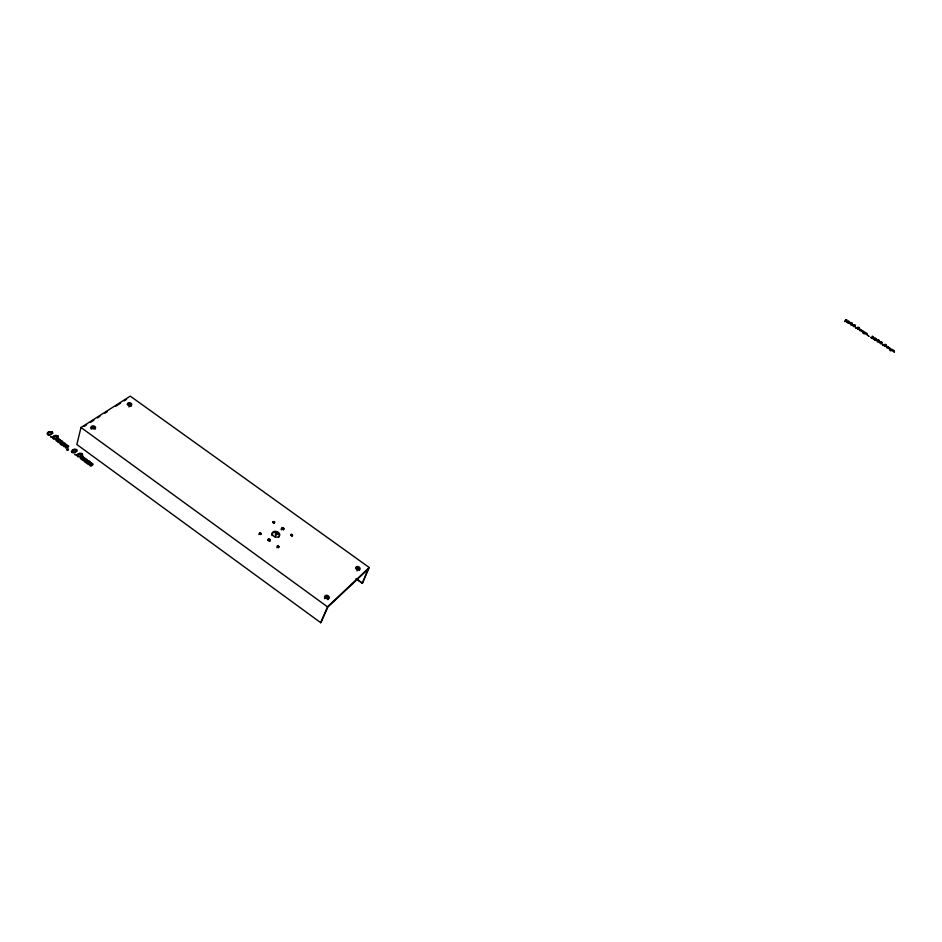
<?xml version="1.0" encoding="UTF-8"?>
<svg xmlns="http://www.w3.org/2000/svg" width="942" height="942" viewBox="0 0 942 942"><rect width="100%" height="100%" fill="white"/><g stroke="black" fill="none" stroke-linecap="round" stroke-linejoin="round"><path stroke-width="1.41" d="M278.644 547.808L277.478 546.749L276.889 547.726M128.972 407.015L129.596 404.142M80.988 427.503L76.844 444.518L320.775 622.721L327.934 606.978L367.981 569.286L362.387 583.204L369.229 567.52L130.255 396.135L80.988 427.503L327.475 606.813L320.775 622.721M275.088 536.999L275.971 534.22M356.936 570.899L357.936 568.191M887.682 346.597C886.811 350.047 885.504 345.384 887.682 346.55M292.091 536.469L291.938 535.586L290.607 535.374M890.39 350.024L890.06 348.057L887.564 346.774M863.378 332.832L863.661 331.513L860.705 329.7M863.484 332.903C866.546 329.712 864.485 336.683 862.519 332.173C863.779 329.417 860.976 333.244 860.67 329.794M327.475 606.813L369.229 567.52M85.333 462.228L87.359 459.99L83.391 457.211C83.85 455.375 81.377 457.388 80.258 458.259L81.353 459.307L83.19 457.376L84.403 457.706L82.378 459.72C81.236 460.061 84.415 461.403 85.157 458.836L86.617 459.708L83.803 460.968L87.123 463.535L88.948 461.592L90.161 461.921L88.148 463.947C87.017 464.288 90.185 465.631 90.927 463.052L92.387 463.923L90.102 465.419C89.325 466.219 92.151 466.643 93.128 464.206L89.149 461.427C89.643 459.531 86.958 461.639 86.028 462.487L85.557 462.263M60.889 444.318L61.583 444.589C62.655 443.706 65.175 441.716 64.727 443.552L68.684 446.32C67.73 448.71 64.857 448.227 65.622 447.497L67.942 446.037L66.493 445.166C65.728 447.697 62.537 446.378 63.691 446.037L65.916 444.636L64.527 443.729C63.526 447.509 58.993 443.317 59.899 443.305L62.219 441.857L60.771 440.986C59.994 443.505 56.803 442.175 57.957 441.845L60.017 439.867L58.816 439.537L57.026 441.374L55.849 440.397C56.885 439.514 59.511 437.547 59.016 439.372L62.631 441.292L62.961 442.128L60.983 444.271M84.191 426.361L86.617 424.818M90.255 422.511L93.882 420.191M97.521 417.883L99.934 416.329M104.786 413.244L107.211 411.701M115.689 406.296L120.529 403.211M124.167 400.903L126.581 399.361M272.768 522.598L274.428 523.246M887.529 346.868C887.788 349.765 889.66 347.056 889.425 349.282C891.697 353.945 893.146 346.656 890.414 349.988M891.886 349.647C892.945 351.908 892.274 350.836 894.358 351.413C893.569 354.392 895.983 350.047 891.933 349.541M356.441 578.918L362.387 583.204M356.029 578.741L361.987 583.027M260.722 534.585L259.474 533.749L258.838 534.561M271.979 535.633A3.898 2.802 17.9 0 1 276.312 532.536A3.898 2.802 17.9 0 1 278.467 537.541M328.216 599.395A2.237 1.66 20.7 0 1 327.792 599.63M324.766 598.7A2.237 1.66 20.7 0 1 324.519 598.264M324.437 597.358A2.237 1.66 20.7 0 1 326.98 596.404A2.237 1.66 20.7 0 1 328.699 598.676M355.699 568.026A2.167 1.578 21.8 0 1 358.572 567.967A2.167 1.578 21.8 0 1 359.314 570.322M281.34 529.84A1.213 0.86 18.2 0 1 282.223 528.662A1.213 0.86 18.2 0 1 283.507 529.969M267.905 540.202A1.225 0.883 17.6 0 1 269.93 541.167M131.374 405.825A2.167 1.425 12.7 0 1 130.82 406.402M127.252 404.554A2.167 1.425 12.7 0 1 129.596 403.8A2.167 1.425 12.7 0 1 131.456 405.46M91.28 429.128A2.237 1.495 11.1 0 1 92.657 426.95A2.237 1.495 11.1 0 1 95.283 428.999M47.889 433.461L47.889 434.627L49.161 434.815L52.116 433.061L52.199 431.883L50.432 431.872L47.889 433.461M867.476 335.152C866.734 334.716 867.464 333.798 864.98 333.857C865.215 332.02 867.346 332.703 867.476 335.152M82.013 453.703L80.788 455.834L77.774 456.517L78.845 454.444L82.013 453.703M76.479 449.652L75.242 451.771L72.228 452.454L73.299 450.394L76.479 449.652M57.686 435.91L56.426 437.995L53.4 438.666L54.495 436.629L57.686 435.91M272.933 521.88C272.933 523.799 276.206 522.327 274.028 521.479C271.06 523.21 277.337 521.75 272.921 521.915M883.796 344.56L884.42 346.256L886.34 346.161L885.704 344.478L883.796 344.56M879.592 341.887L880.217 343.583L882.136 343.489L881.512 341.805L879.592 341.887M261.087 533.561C258.991 535.833 258.991 530.805 261.087 533.561M876.802 340.109L877.414 341.793L879.333 341.71L878.721 340.027L876.802 340.109M856.961 327.498L857.55 329.17L859.493 329.088L858.892 327.427L856.961 327.498M852.793 324.849L853.381 326.509L855.312 326.438L854.735 324.778L852.793 324.849M850.014 323.082L850.591 324.743L852.534 324.672L851.957 323.024L850.014 323.082M860.152 330.489C858.138 331.761 861.353 327.074 860.152 330.489M279.067 546.607C278.514 548.444 275.829 545.677 278.114 545.736C280.398 548.715 275.029 544.5 279.056 546.701M292.609 535.115C292.044 536.905 289.418 534.185 291.667 534.255C293.928 537.187 288.617 533.031 292.597 535.197M846.046 319.632C841.383 323.824 849.884 320.092 846.046 319.632M68.095 449.652L66.647 449.887L68.531 449.817L68.095 448.816L68.095 449.652M884.314 344.937L885.209 346.35L886.033 345.29L885.645 344.537L884.314 344.937M880.111 342.264L880.994 343.677L881.842 342.617L881.453 341.864L880.111 342.264M877.32 340.486L878.203 341.887L879.039 340.839L878.651 340.086L877.32 340.486M857.479 327.863L858.339 329.264L859.21 328.228L858.833 327.486L857.479 327.863M853.311 325.214L854.17 326.603L855.042 325.579L854.665 324.837L853.311 325.214M850.532 323.447L851.38 324.837L852.263 323.812L851.886 323.082L850.532 323.447M358.867 568.415C356.453 570.31 357.23 565.506 358.867 568.415M327.946 597.24C325.426 599.265 326.285 594.214 327.946 597.24M76.102 454.668L74.983 454.597L76.102 454.668M51.739 436.829L50.609 436.747L51.739 436.829M283.683 528.78C281.163 530.617 282.105 525.919 283.683 528.78M276.913 534.455C274.369 536.316 275.335 531.559 276.913 534.455M268.34 539.401C268.199 542.392 271.838 538.789 268.34 539.401M261.087 533.69C258.508 535.562 259.509 530.793 261.087 533.69M873.517 339.238L876.237 340.498L874.188 339.426L876.625 339.379L875.153 337.919C873.799 337.707 878.45 340.274 873.517 339.238M870.714 337.46L873.434 338.72L871.397 337.648L873.835 337.601L872.363 336.153C871.009 335.929 875.66 338.508 870.714 337.46M846.728 322.199L849.437 323.459L847.4 322.388L849.861 322.364L848.412 320.928C847.058 320.704 851.674 323.271 846.728 322.199M128.889 403.623C128.583 406.285 132.339 403.176 128.889 403.623M94.341 427.656C91.574 429.34 92.905 424.901 94.341 427.656M78.21 453.867L76.973 455.363L77.55 456.611L80.117 456.952L82.708 455.057L82.213 453.597L80.011 453.149L78.21 453.867M72.675 449.817L71.427 451.3L72.004 452.549L74.571 452.89L77.162 451.006L76.679 449.546L74.477 449.098L72.675 449.817M53.871 436.052L52.599 437.512L53.164 438.748L55.731 439.102L58.357 437.253L57.886 435.805L55.684 435.357L53.871 436.052M48.372 432.037L47.1 433.485L47.653 434.709L50.22 435.074L52.858 433.226L52.399 431.789L48.372 432.037M868.854 336.376L868.406 335.858L868.854 336.376M883.031 345.172L882.407 344.772L883.031 345.172M856.184 328.087L855.56 327.698L856.184 328.087M268.235 540.449A1.225 0.883 17.6 0 0 270.26 540.378A1.225 0.883 17.6 0 0 268.823 539.036A1.225 0.883 17.6 0 0 268.235 540.449M281.905 529.039A1.213 0.86 18.2 0 0 283.883 528.957A1.213 0.86 18.2 0 0 282.447 527.65A1.213 0.86 18.2 0 0 281.905 529.039M325.19 597.699A2.237 1.66 20.7 0 0 328.946 598.064A2.237 1.66 20.7 0 0 326.827 595.285A2.237 1.66 20.7 0 0 325.19 597.699M356.1 568.662A2.167 1.578 21.9 0 0 359.738 569.333A2.167 1.578 21.9 0 0 357.96 566.566A2.167 1.578 21.9 0 0 356.1 568.662M128.088 404.966A2.167 1.425 12.7 0 0 131.656 404.777A2.167 1.425 12.7 0 0 129.042 402.681A2.167 1.425 12.7 0 0 128.088 404.966M91.927 428.398A2.237 1.495 11.2 0 0 95.554 427.927A2.237 1.495 11.2 0 0 92.646 425.902A2.237 1.495 11.2 0 0 91.927 428.398M272.803 535.362A3.909 2.802 17.9 0 0 279.397 535.986A3.909 2.802 17.9 0 0 275.688 531.323A3.909 2.802 17.9 0 0 272.803 535.362"/></g></svg>
